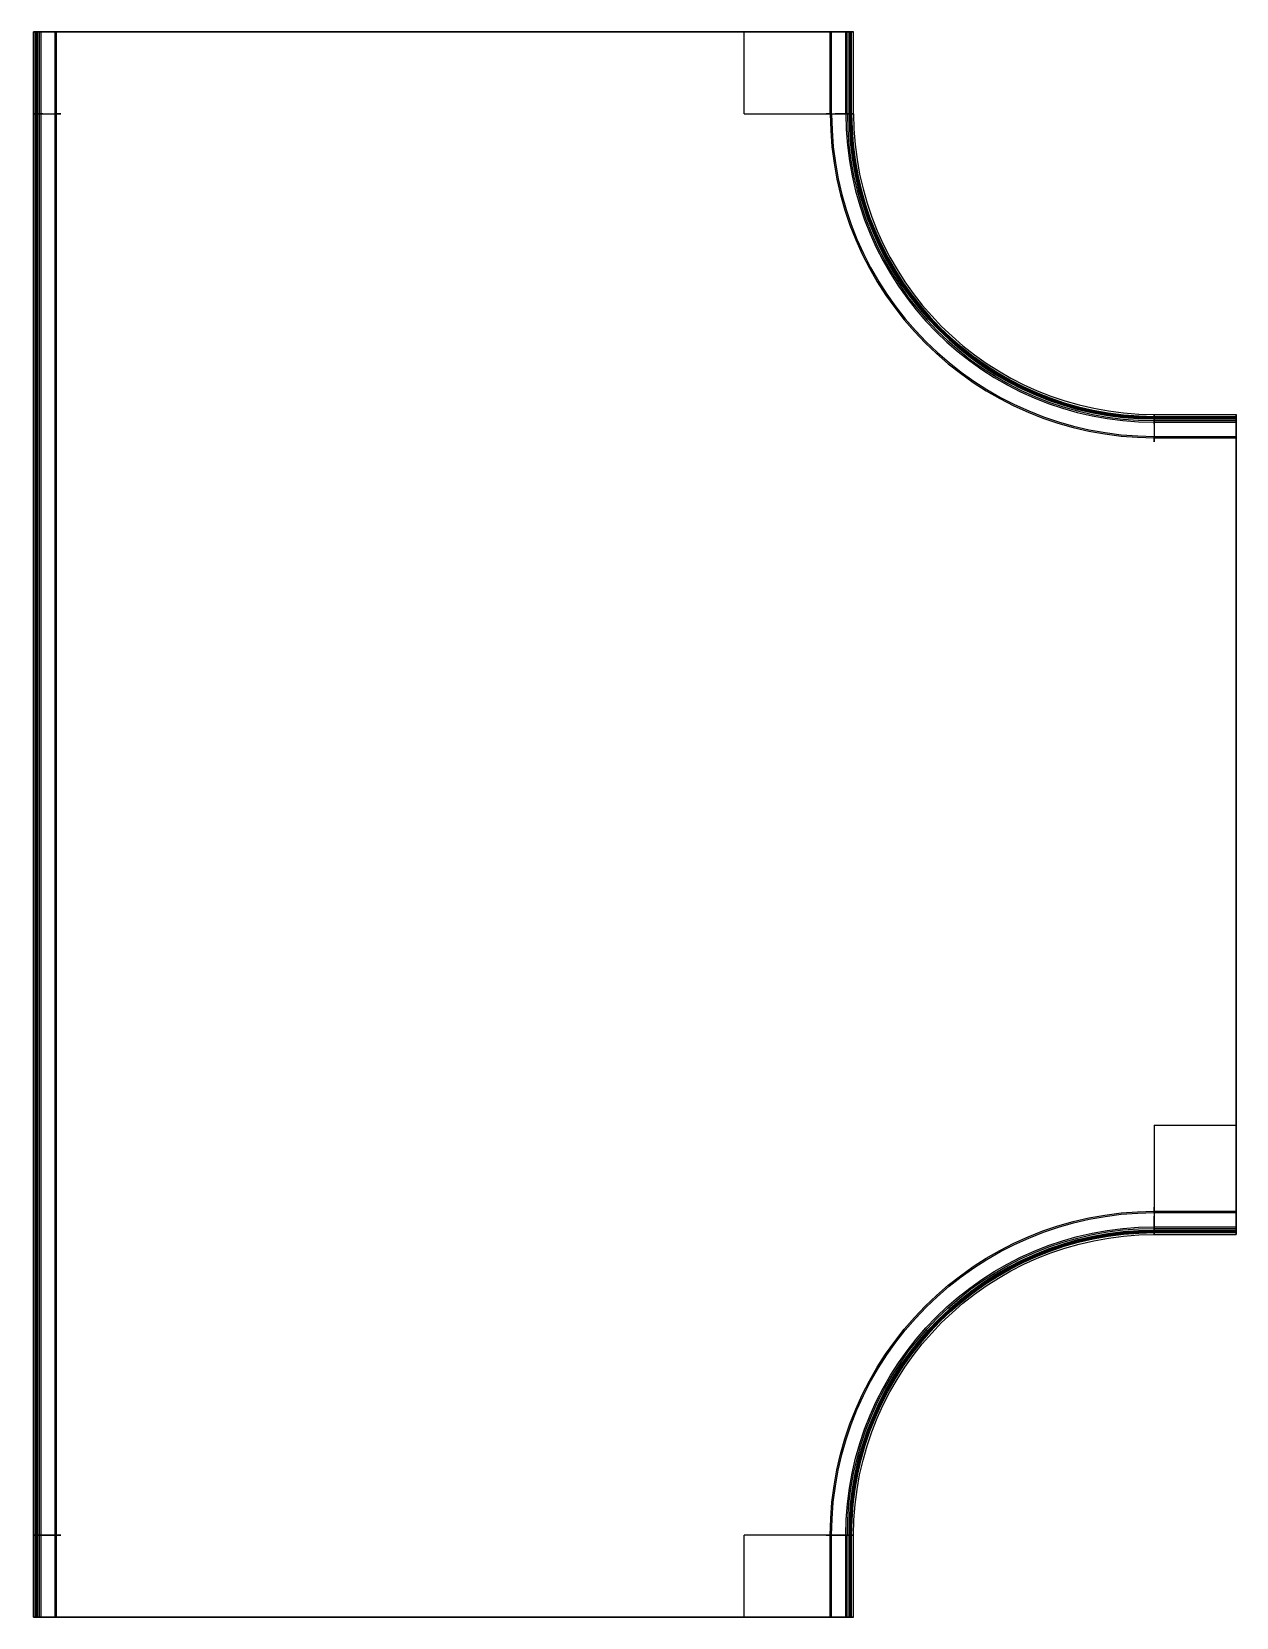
# Model space of a CAD drawing. Header units: millimetres. Extents: x 3981 to 5299, y 5321 to 7315.
# Drawn here: x 3981 to 4421, y 6735 to 7315 of the extents above.
import ezdxf

# ---------------------------------------------------------------- set-up
doc = ezdxf.new("R2010")
doc.units = ezdxf.units.MM

msp = doc.modelspace()

# ---------------------------------------------------------------- linework, layer by layer
at = {"color": 254}
for p, q in [((3981.4, 7285.18, 3910.38), (3981.4, 7315.18, 3910.38)), ((3981.4, 7285.18, 3848.21), (3981.4, 7315.18, 3848.21)), ((3982.1, 7285.18, 3910.38), (3982.1, 7315.18, 3910.38)), ((3982.1, 7285.18, 3848.21), (3982.1, 7315.18, 3848.21)), ((3982.44, 7285.18, 3918.64), (3982.44, 7315.18, 3918.64)), ((3982.71, 7285.18, 3912.58), (3982.71, 7315.18, 3912.58)), ((3982.71, 7285.18, 3912.58), (3982.71, 7315.18, 3912.58)), ((3982.9, 7285.18, 3847.41), (3982.9, 7315.18, 3847.41)), ((3982.9, 7285.18, 3847.41), (3982.9, 7315.18, 3847.41)), ((4241.4, 7315.18, 3847.41), (3982.9, 7315.18, 3847.41)), ((3982.9, 7285.18, 3846.71), (3982.9, 7315.18, 3846.71)), ((3983, 7285.18, 3919.07), (3983, 7315.18, 3919.07)), ((3983.04, 7285.18, 3911.96), (3983.04, 7315.18, 3911.96)), ((3983.04, 7285.18, 3911.96), (3983.04, 7315.18, 3911.96)), ((3983.67, 7285.18, 3917.06), (3983.67, 7315.18, 3917.06)), ((3984.22, 7285.18, 3917.49), (3984.22, 7315.18, 3917.49)), ((3989.41, 7285.18, 3918.63), (3989.41, 7315.18, 3918.63)), ((3989.9, 7285.18, 3918.13), (3989.9, 7315.18, 3918.13)), ((4241.4, 7285.18, 3847.41), (4241.4, 7315.18, 3847.41)), ((4279.9, 7315.18, 3847.41), (4241.4, 7315.18, 3847.41)), ((4241.4, 7285.18, 3847.41), (4241.4, 7315.18, 3847.41)), ((4272.9, 7285.18, 3918.13), (4272.9, 7315.18, 3918.13)), ((4273.39, 7285.18, 3918.63), (4273.39, 7315.18, 3918.63)), ((4278.57, 7285.18, 3917.49), (4278.57, 7315.18, 3917.49)), ((4279.12, 7285.18, 3917.06), (4279.12, 7315.18, 3917.06)), ((4279.75, 7285.18, 3911.96), (4279.75, 7315.18, 3911.96)), ((4279.75, 7285.18, 3911.96), (4279.75, 7315.18, 3911.96)), ((4279.8, 7285.18, 3919.07), (4279.8, 7315.18, 3919.07)), ((4279.9, 7285.18, 3846.71), (4279.9, 7315.18, 3846.71)), ((4279.9, 7285.18, 3847.41), (4279.9, 7315.18, 3847.41)), ((4279.9, 7285.18, 3847.41), (4279.9, 7315.18, 3847.41)), ((4280.08, 7285.18, 3912.58), (4280.08, 7315.18, 3912.58)), ((4280.08, 7285.18, 3912.58), (4280.08, 7315.18, 3912.58)), ((4280.35, 7285.18, 3918.64), (4280.35, 7315.18, 3918.64)), ((4280.7, 7285.18, 3910.38), (4280.7, 7315.18, 3910.38)), ((4280.7, 7285.18, 3848.21), (4280.7, 7315.18, 3848.21)), ((4281.4, 7285.18, 3848.21), (4281.4, 7315.18, 3848.21)), ((4281.4, 7285.18, 3910.38), (4281.4, 7315.18, 3910.38)), ((3981.4, 6765.18, 3910.38), (3981.4, 7285.18, 3910.38)), ((3981.4, 6765.18, 3848.21), (3981.4, 7285.18, 3848.21)), ((3982.1, 6765.18, 3848.21), (3982.1, 7285.18, 3848.21)), ((3982.1, 6765.18, 3910.38), (3982.1, 7285.18, 3910.38)), ((3982.44, 6765.18, 3918.64), (3982.44, 7285.18, 3918.64)), ((3982.71, 6765.18, 3912.58), (3982.71, 7285.18, 3912.58)), ((3982.71, 6765.18, 3912.58), (3982.71, 7285.18, 3912.58)), ((3982.9, 6765.18, 3846.71), (3982.9, 7285.18, 3846.71)), ((3982.9, 6765.18, 3847.41), (3982.9, 7285.18, 3847.41)), ((3982.9, 6765.18, 3847.41), (3982.9, 7285.18, 3847.41)), ((3983, 6765.18, 3919.07), (3983, 7285.18, 3919.07)), ((3983.04, 6765.18, 3911.96), (3983.04, 7285.18, 3911.96)), ((3983.04, 6765.18, 3911.96), (3983.04, 7285.18, 3911.96)), ((3983.67, 6765.18, 3917.06), (3983.67, 7285.18, 3917.06)), ((3984.22, 6765.18, 3917.49), (3984.22, 7285.18, 3917.49)), ((3989.41, 6765.18, 3918.63), (3989.41, 7285.18, 3918.63)), ((3989.9, 6765.18, 3918.13), (3989.9, 7285.18, 3918.13)), ((4241.4, 7285.18, 3847.41), (4274.64, 7285.18, 3847.41)), ((4241.4, 7285.18, 3847.41), (4274.64, 7285.18, 3847.41)), ((4272.9, 7285.18, 3918.13), (4273.39, 7285.18, 3918.63)), ((4279.9, 7285.18, 3847.41), (4274.64, 7285.18, 3847.41)), ((4279.9, 7285.18, 3847.41), (4274.64, 7285.18, 3847.41)), ((4279.8, 7285.18, 3919.07), (4278.57, 7285.18, 3917.49)), ((4279.12, 7285.18, 3917.06), (4280.35, 7285.18, 3918.64)), ((4280.7, 7285.18, 3910.38), (4280.7, 7285.18, 3848.21)), ((4281.4, 7285.18, 3848.21), (4281.4, 7285.18, 3910.38)), ((4391.4, 7175.18, 3910.38), (4391.4, 7175.18, 3848.21)), ((4391.4, 7175.18, 3910.38), (4421.4, 7175.18, 3910.38)), ((4391.4, 7175.18, 3848.21), (4421.4, 7175.18, 3848.21)), ((4391.4, 7174.48, 3848.21), (4391.4, 7174.48, 3910.38)), ((4391.4, 7174.48, 3910.38), (4421.4, 7174.48, 3910.38)), ((4391.4, 7174.48, 3848.21), (4421.4, 7174.48, 3848.21)), ((4391.4, 7174.13, 3918.64), (4391.4, 7172.91, 3917.06)), ((4391.4, 7174.13, 3918.64), (4421.4, 7174.13, 3918.64)), ((4391.4, 7173.86, 3912.58), (4421.4, 7173.86, 3912.58)), ((4391.4, 7173.86, 3912.58), (4421.4, 7173.86, 3912.58)), ((4391.4, 7173.68, 3847.41), (4421.4, 7173.68, 3847.41)), ((4391.4, 7173.68, 3846.71), (4421.4, 7173.68, 3846.71)), ((4391.4, 7173.68, 3847.41), (4421.4, 7173.68, 3847.41)), ((4391.4, 7172.35, 3917.49), (4391.4, 7173.58, 3919.07)), ((4391.4, 7173.58, 3919.07), (4421.4, 7173.58, 3919.07)), ((4391.4, 7173.53, 3911.96), (4421.4, 7173.53, 3911.96)), ((4391.4, 7173.53, 3911.96), (4421.4, 7173.53, 3911.96)), ((4391.4, 7172.91, 3917.06), (4421.4, 7172.91, 3917.06)), ((4391.4, 7172.35, 3917.49), (4421.4, 7172.35, 3917.49)), ((4421.4, 6915.18, 3847.41), (4421.4, 7173.68, 3847.41)), ((4391.4, 7167.17, 3918.63), (4391.4, 7166.68, 3918.13)), ((4391.4, 7167.17, 3918.63), (4421.4, 7167.17, 3918.63)), ((4391.4, 7166.68, 3918.13), (4421.4, 7166.68, 3918.13)), ((4391.4, 6915.18, 3847.41), (4391.4, 6881.93, 3847.41)), ((4391.4, 6915.18, 3847.41), (4421.4, 6915.18, 3847.41)), ((4391.4, 6915.18, 3847.41), (4421.4, 6915.18, 3847.41)), ((4391.4, 6915.18, 3847.41), (4391.4, 6881.93, 3847.41)), ((4421.4, 6876.68, 3847.41), (4421.4, 6915.18, 3847.41)), ((4391.4, 6883.68, 3918.13), (4391.4, 6883.19, 3918.63)), ((4391.4, 6883.68, 3918.13), (4421.4, 6883.68, 3918.13)), ((4391.4, 6883.19, 3918.63), (4421.4, 6883.19, 3918.63)), ((4391.4, 6876.68, 3847.41), (4391.4, 6881.93, 3847.41)), ((4391.4, 6876.68, 3847.41), (4391.4, 6881.93, 3847.41)), ((4391.4, 6876.78, 3919.07), (4391.4, 6878, 3917.49)), ((4391.4, 6878, 3917.49), (4421.4, 6878, 3917.49)), ((4391.4, 6877.45, 3917.06), (4391.4, 6876.23, 3918.64)), ((4391.4, 6877.45, 3917.06), (4421.4, 6877.45, 3917.06)), ((4391.4, 6876.83, 3911.96), (4421.4, 6876.83, 3911.96)), ((4391.4, 6876.83, 3911.96), (4421.4, 6876.83, 3911.96)), ((4391.4, 6876.78, 3919.07), (4421.4, 6876.78, 3919.07)), ((4391.4, 6876.68, 3846.71), (4421.4, 6876.68, 3846.71)), ((4391.4, 6876.68, 3847.41), (4421.4, 6876.68, 3847.41)), ((4391.4, 6876.68, 3847.41), (4421.4, 6876.68, 3847.41)), ((4391.4, 6876.5, 3912.58), (4421.4, 6876.5, 3912.58)), ((4391.4, 6876.5, 3912.58), (4421.4, 6876.5, 3912.58)), ((4391.4, 6876.23, 3918.64), (4421.4, 6876.23, 3918.64)), ((4391.4, 6875.88, 3910.38), (4391.4, 6875.88, 3848.21)), ((4391.4, 6875.88, 3910.38), (4421.4, 6875.88, 3910.38)), ((4391.4, 6875.88, 3848.21), (4421.4, 6875.88, 3848.21)), ((4391.4, 6875.18, 3848.21), (4391.4, 6875.18, 3910.38)), ((4391.4, 6875.18, 3848.21), (4421.4, 6875.18, 3848.21)), ((4391.4, 6875.18, 3910.38), (4421.4, 6875.18, 3910.38)), ((3981.4, 6735.18, 3910.38), (3981.4, 6765.18, 3910.38)), ((3981.4, 6735.18, 3848.21), (3981.4, 6765.18, 3848.21)), ((3982.1, 6735.18, 3910.38), (3982.1, 6765.18, 3910.38)), ((3982.1, 6735.18, 3848.21), (3982.1, 6765.18, 3848.21)), ((3982.44, 6735.18, 3918.64), (3982.44, 6765.18, 3918.64)), ((3982.71, 6735.18, 3912.58), (3982.71, 6765.18, 3912.58)), ((3982.71, 6735.18, 3912.58), (3982.71, 6765.18, 3912.58)), ((3982.9, 6735.18, 3847.41), (3982.9, 6765.18, 3847.41)), ((3982.9, 6735.18, 3846.71), (3982.9, 6765.18, 3846.71)), ((3982.9, 6735.18, 3847.41), (3982.9, 6765.18, 3847.41)), ((3983, 6735.18, 3919.07), (3983, 6765.18, 3919.07)), ((3983.04, 6735.18, 3911.96), (3983.04, 6765.18, 3911.96)), ((3983.04, 6735.18, 3911.96), (3983.04, 6765.18, 3911.96)), ((3983.67, 6735.18, 3917.06), (3983.67, 6765.18, 3917.06)), ((3984.22, 6735.18, 3917.49), (3984.22, 6765.18, 3917.49)), ((3989.41, 6735.18, 3918.63), (3989.41, 6765.18, 3918.63)), ((3989.9, 6735.18, 3918.13), (3989.9, 6765.18, 3918.13)), ((4241.4, 6735.18, 3847.41), (4241.4, 6765.18, 3847.41)), ((4274.64, 6765.18, 3847.41), (4241.4, 6765.18, 3847.41)), ((4274.64, 6765.18, 3847.41), (4241.4, 6765.18, 3847.41)), ((4241.4, 6735.18, 3847.41), (4241.4, 6765.18, 3847.41)), ((4272.9, 6765.18, 3918.13), (4273.39, 6765.18, 3918.63)), ((4272.9, 6735.18, 3918.13), (4272.9, 6765.18, 3918.13)), ((4273.39, 6735.18, 3918.63), (4273.39, 6765.18, 3918.63)), ((4279.9, 6765.18, 3847.41), (4274.64, 6765.18, 3847.41)), ((4279.9, 6765.18, 3847.41), (4274.64, 6765.18, 3847.41)), ((4279.8, 6765.18, 3919.07), (4278.57, 6765.18, 3917.49)), ((4278.57, 6735.18, 3917.49), (4278.57, 6765.18, 3917.49)), ((4279.12, 6765.18, 3917.06), (4280.35, 6765.18, 3918.64)), ((4279.12, 6735.18, 3917.06), (4279.12, 6765.18, 3917.06)), ((4279.75, 6735.18, 3911.96), (4279.75, 6765.18, 3911.96)), ((4279.75, 6735.18, 3911.96), (4279.75, 6765.18, 3911.96)), ((4279.8, 6735.18, 3919.07), (4279.8, 6765.18, 3919.07)), ((4279.9, 6735.18, 3846.71), (4279.9, 6765.18, 3846.71)), ((4279.9, 6735.18, 3847.41), (4279.9, 6765.18, 3847.41)), ((4279.9, 6735.18, 3847.41), (4279.9, 6765.18, 3847.41)), ((4280.08, 6735.18, 3912.58), (4280.08, 6765.18, 3912.58)), ((4280.08, 6735.18, 3912.58), (4280.08, 6765.18, 3912.58)), ((4280.35, 6735.18, 3918.64), (4280.35, 6765.18, 3918.64)), ((4280.7, 6765.18, 3910.38), (4280.7, 6765.18, 3848.21)), ((4280.7, 6735.18, 3910.38), (4280.7, 6765.18, 3910.38)), ((4280.7, 6735.18, 3848.21), (4280.7, 6765.18, 3848.21)), ((4281.4, 6765.18, 3848.21), (4281.4, 6765.18, 3910.38)), ((4281.4, 6735.18, 3848.21), (4281.4, 6765.18, 3848.21)), ((4281.4, 6735.18, 3910.38), (4281.4, 6765.18, 3910.38)), ((4241.4, 6735.18, 3847.41), (3982.9, 6735.18, 3847.41)), ((4279.9, 6735.18, 3847.41), (4241.4, 6735.18, 3847.41))]:
    msp.add_line(p, q, dxfattribs=at)
at = {"color": 254, "extrusion": (-1, 0, -2.02691e-10)}
for p, q in [((3981.4, 7285.18, 3910.38), (3981.4, 7315.18, 3910.38)), ((3981.4, 7315.18, 3910.38), (3981.4, 7315.18, 3848.21)), ((3981.4, 7285.18, 3848.21), (3981.4, 7315.18, 3848.21)), ((3981.4, 6765.18, 3848.21), (3981.4, 7285.18, 3848.21)), ((3981.4, 6765.18, 3910.38), (3981.4, 7285.18, 3910.38)), ((3981.4, 6735.18, 3848.21), (3981.4, 6765.18, 3848.21)), ((3981.4, 6735.18, 3910.38), (3981.4, 6765.18, 3910.38)), ((3981.4, 6735.18, 3910.38), (3981.4, 6735.18, 3848.21))]:
    msp.add_line(p, q, dxfattribs=at)
at = {"color": 254, "extrusion": (-1e-16, 1, 0)}
for p, q in [((3981.4, 7315.18, 3910.38), (3981.4, 7315.18, 3848.21)), ((3982.1, 7315.18, 3848.21), (3982.1, 7315.18, 3910.38)), ((3982.44, 7315.18, 3918.64), (3983.67, 7315.18, 3917.06)), ((4241.4, 7315.18, 3847.41), (3982.9, 7315.18, 3847.41)), ((3982.9, 7315.18, 3846.71), (4279.9, 7315.18, 3846.71)), ((3984.22, 7315.18, 3917.49), (3983, 7315.18, 3919.07)), ((3989.41, 7315.18, 3918.63), (3989.9, 7315.18, 3918.13)), ((4279.9, 7315.18, 3847.41), (4241.4, 7315.18, 3847.41)), ((4272.9, 7315.18, 3918.13), (4273.39, 7315.18, 3918.63)), ((4279.8, 7315.18, 3919.07), (4278.57, 7315.18, 3917.49)), ((4279.12, 7315.18, 3917.06), (4280.35, 7315.18, 3918.64)), ((4280.7, 7315.18, 3910.38), (4280.7, 7315.18, 3848.21)), ((4281.4, 7315.18, 3848.21), (4281.4, 7315.18, 3910.38))]:
    msp.add_line(p, q, dxfattribs=at)
at = {"color": 254, "extrusion": (1, 0, 2.02691e-10)}
for p, q in [((3982.1, 7285.18, 3848.21), (3982.1, 7315.18, 3848.21)), ((3982.1, 7315.18, 3848.21), (3982.1, 7315.18, 3910.38)), ((3982.1, 7285.18, 3910.38), (3982.1, 7315.18, 3910.38)), ((3982.1, 6765.18, 3910.38), (3982.1, 7285.18, 3910.38)), ((3982.1, 6765.18, 3848.21), (3982.1, 7285.18, 3848.21)), ((3982.1, 6735.18, 3910.38), (3982.1, 6765.18, 3910.38)), ((3982.1, 6735.18, 3848.21), (3982.1, 6765.18, 3848.21)), ((3982.1, 6735.18, 3848.21), (3982.1, 6735.18, 3910.38))]:
    msp.add_line(p, q, dxfattribs=at)
at = {"color": 254, "extrusion": (-0.790587, 0, -0.612349)}
for p, q in [((3982.44, 7285.18, 3918.64), (3982.44, 7315.18, 3918.64)), ((3982.44, 7315.18, 3918.64), (3983.67, 7315.18, 3917.06)), ((3983.67, 7285.18, 3917.06), (3983.67, 7315.18, 3917.06)), ((3982.44, 6765.18, 3918.64), (3982.44, 7285.18, 3918.64)), ((3983.67, 6765.18, 3917.06), (3983.67, 7285.18, 3917.06)), ((3982.44, 6735.18, 3918.64), (3982.44, 6765.18, 3918.64)), ((3983.67, 6735.18, 3917.06), (3983.67, 6765.18, 3917.06)), ((3982.44, 6735.18, 3918.64), (3983.67, 6735.18, 3917.06))]:
    msp.add_line(p, q, dxfattribs=at)
at = {"color": 254, "extrusion": (0, 0, -1)}
for p, q in [((3982.9, 7285.18, 3846.71), (3982.9, 7315.18, 3846.71)), ((3982.9, 7315.18, 3846.71), (4279.9, 7315.18, 3846.71)), ((4279.9, 7285.18, 3846.71), (4279.9, 7315.18, 3846.71)), ((3982.9, 6765.18, 3846.71), (3982.9, 7285.18, 3846.71)), ((4391.4, 7173.68, 3846.71), (4421.4, 7173.68, 3846.71)), ((4421.4, 7173.68, 3846.71), (4421.4, 6876.68, 3846.71)), ((4391.4, 6876.68, 3846.71), (4421.4, 6876.68, 3846.71)), ((3982.9, 6735.18, 3846.71), (3982.9, 6765.18, 3846.71)), ((4279.9, 6735.18, 3846.71), (4279.9, 6765.18, 3846.71)), ((3982.9, 6735.18, 3846.71), (4279.9, 6735.18, 3846.71))]:
    msp.add_line(p, q, dxfattribs=at)
at = {"color": 254, "extrusion": (0.790587, 0, 0.612349)}
for p, q in [((3984.22, 7315.18, 3917.49), (3983, 7315.18, 3919.07)), ((3983, 7285.18, 3919.07), (3983, 7315.18, 3919.07)), ((3984.22, 7285.18, 3917.49), (3984.22, 7315.18, 3917.49)), ((3983, 6765.18, 3919.07), (3983, 7285.18, 3919.07)), ((3984.22, 6765.18, 3917.49), (3984.22, 7285.18, 3917.49)), ((3983, 6735.18, 3919.07), (3983, 6765.18, 3919.07)), ((3984.22, 6735.18, 3917.49), (3984.22, 6765.18, 3917.49)), ((3984.22, 6735.18, 3917.49), (3983, 6735.18, 3919.07))]:
    msp.add_line(p, q, dxfattribs=at)
at = {"color": 254, "extrusion": (-0.714143, 0, -0.7)}
for p, q in [((3989.41, 7285.18, 3918.63), (3989.41, 7315.18, 3918.63)), ((3989.41, 7315.18, 3918.63), (3989.9, 7315.18, 3918.13)), ((3989.9, 7285.18, 3918.13), (3989.9, 7315.18, 3918.13)), ((3989.41, 6765.18, 3918.63), (3989.41, 7285.18, 3918.63)), ((3989.9, 6765.18, 3918.13), (3989.9, 7285.18, 3918.13)), ((3989.41, 6735.18, 3918.63), (3989.41, 6765.18, 3918.63)), ((3989.9, 6735.18, 3918.13), (3989.9, 6765.18, 3918.13)), ((3989.41, 6735.18, 3918.63), (3989.9, 6735.18, 3918.13))]:
    msp.add_line(p, q, dxfattribs=at)
at = {"color": 254, "extrusion": (0.714143, 0, -0.7)}
for p, q in [((4272.9, 7315.18, 3918.13), (4273.39, 7315.18, 3918.63)), ((4272.9, 7285.18, 3918.13), (4272.9, 7315.18, 3918.13)), ((4273.39, 7285.18, 3918.63), (4273.39, 7315.18, 3918.63)), ((4272.9, 7285.18, 3918.13), (4273.39, 7285.18, 3918.63)), ((4272.9, 6765.18, 3918.13), (4273.39, 6765.18, 3918.63)), ((4272.9, 6735.18, 3918.13), (4272.9, 6765.18, 3918.13)), ((4273.39, 6735.18, 3918.63), (4273.39, 6765.18, 3918.63)), ((4272.9, 6735.18, 3918.13), (4273.39, 6735.18, 3918.63))]:
    msp.add_line(p, q, dxfattribs=at)
at = {"color": 254, "extrusion": (-0.790587, 0, 0.612349)}
for p, q in [((4279.8, 7315.18, 3919.07), (4278.57, 7315.18, 3917.49)), ((4278.57, 7285.18, 3917.49), (4278.57, 7315.18, 3917.49)), ((4279.8, 7285.18, 3919.07), (4279.8, 7315.18, 3919.07)), ((4279.8, 7285.18, 3919.07), (4278.57, 7285.18, 3917.49)), ((4279.8, 6765.18, 3919.07), (4278.57, 6765.18, 3917.49)), ((4278.57, 6735.18, 3917.49), (4278.57, 6765.18, 3917.49)), ((4279.8, 6735.18, 3919.07), (4279.8, 6765.18, 3919.07)), ((4279.8, 6735.18, 3919.07), (4278.57, 6735.18, 3917.49))]:
    msp.add_line(p, q, dxfattribs=at)
at = {"color": 254, "extrusion": (0.790587, 0, -0.612349)}
for p, q in [((4279.12, 7315.18, 3917.06), (4280.35, 7315.18, 3918.64)), ((4279.12, 7285.18, 3917.06), (4279.12, 7315.18, 3917.06)), ((4280.35, 7285.18, 3918.64), (4280.35, 7315.18, 3918.64)), ((4279.12, 7285.18, 3917.06), (4280.35, 7285.18, 3918.64)), ((4279.12, 6765.18, 3917.06), (4280.35, 6765.18, 3918.64)), ((4279.12, 6735.18, 3917.06), (4279.12, 6765.18, 3917.06)), ((4280.35, 6735.18, 3918.64), (4280.35, 6765.18, 3918.64)), ((4279.12, 6735.18, 3917.06), (4280.35, 6735.18, 3918.64))]:
    msp.add_line(p, q, dxfattribs=at)
at = {"color": 254, "extrusion": (-1, 0, -1e-16)}
for p, q in [((4280.7, 7315.18, 3910.38), (4280.7, 7315.18, 3848.21)), ((4280.7, 7285.18, 3848.21), (4280.7, 7315.18, 3848.21)), ((4280.7, 7285.18, 3910.38), (4280.7, 7315.18, 3910.38)), ((4280.7, 7285.18, 3910.38), (4280.7, 7285.18, 3848.21)), ((4280.7, 6765.18, 3910.38), (4280.7, 6765.18, 3848.21)), ((4280.7, 6735.18, 3848.21), (4280.7, 6765.18, 3848.21)), ((4280.7, 6735.18, 3910.38), (4280.7, 6765.18, 3910.38)), ((4280.7, 6735.18, 3910.38), (4280.7, 6735.18, 3848.21))]:
    msp.add_line(p, q, dxfattribs=at)
at = {"color": 254, "extrusion": (1, 0, -1.46e-14)}
for p, q in [((4281.4, 7315.18, 3848.21), (4281.4, 7315.18, 3910.38)), ((4281.4, 7285.18, 3910.38), (4281.4, 7315.18, 3910.38)), ((4281.4, 7285.18, 3848.21), (4281.4, 7315.18, 3848.21)), ((4281.4, 7285.18, 3848.21), (4281.4, 7285.18, 3910.38)), ((4281.4, 6765.18, 3848.21), (4281.4, 6765.18, 3910.38)), ((4281.4, 6735.18, 3910.38), (4281.4, 6765.18, 3910.38)), ((4281.4, 6735.18, 3848.21), (4281.4, 6765.18, 3848.21)), ((4281.4, 6735.18, 3848.21), (4281.4, 6735.18, 3910.38))]:
    msp.add_line(p, q, dxfattribs=at)
at = {"color": 254, "extrusion": (2e-16, 1, -2.02691e-10)}
for p, q in [((4391.4, 7175.18, 3848.21), (4421.4, 7175.18, 3848.21)), ((4391.4, 7175.18, 3910.38), (4391.4, 7175.18, 3848.21)), ((4391.4, 7175.18, 3910.38), (4421.4, 7175.18, 3910.38)), ((4421.4, 7175.18, 3910.38), (4421.4, 7175.18, 3848.21))]:
    msp.add_line(p, q, dxfattribs=at)
at = {"color": 254, "extrusion": (1, -1e-16, 0)}
for p, q in [((4421.4, 7175.18, 3910.38), (4421.4, 7175.18, 3848.21)), ((4421.4, 7174.48, 3848.21), (4421.4, 7174.48, 3910.38)), ((4421.4, 7174.13, 3918.64), (4421.4, 7172.91, 3917.06)), ((4421.4, 6915.18, 3847.41), (4421.4, 7173.68, 3847.41)), ((4421.4, 7173.68, 3846.71), (4421.4, 6876.68, 3846.71)), ((4421.4, 7172.35, 3917.49), (4421.4, 7173.58, 3919.07)), ((4421.4, 7167.17, 3918.63), (4421.4, 7166.68, 3918.13)), ((4421.4, 6876.68, 3847.41), (4421.4, 6915.18, 3847.41)), ((4421.4, 6883.68, 3918.13), (4421.4, 6883.19, 3918.63)), ((4421.4, 6876.78, 3919.07), (4421.4, 6878, 3917.49)), ((4421.4, 6877.45, 3917.06), (4421.4, 6876.23, 3918.64)), ((4421.4, 6875.88, 3910.38), (4421.4, 6875.88, 3848.21)), ((4421.4, 6875.18, 3848.21), (4421.4, 6875.18, 3910.38))]:
    msp.add_line(p, q, dxfattribs=at)
at = {"color": 254, "extrusion": (-2e-16, -1, 2.02691e-10)}
for p, q in [((4391.4, 7174.48, 3910.38), (4421.4, 7174.48, 3910.38)), ((4391.4, 7174.48, 3848.21), (4391.4, 7174.48, 3910.38)), ((4391.4, 7174.48, 3848.21), (4421.4, 7174.48, 3848.21)), ((4421.4, 7174.48, 3848.21), (4421.4, 7174.48, 3910.38))]:
    msp.add_line(p, q, dxfattribs=at)
at = {"color": 254, "extrusion": (1e-16, 0.790587, -0.612349)}
for p, q in [((4391.4, 7174.13, 3918.64), (4391.4, 7172.91, 3917.06)), ((4391.4, 7174.13, 3918.64), (4421.4, 7174.13, 3918.64)), ((4391.4, 7172.91, 3917.06), (4421.4, 7172.91, 3917.06)), ((4421.4, 7174.13, 3918.64), (4421.4, 7172.91, 3917.06))]:
    msp.add_line(p, q, dxfattribs=at)
at = {"color": 254, "extrusion": (-1e-16, -0.790587, 0.612349)}
for p, q in [((4391.4, 7173.58, 3919.07), (4421.4, 7173.58, 3919.07)), ((4391.4, 7172.35, 3917.49), (4391.4, 7173.58, 3919.07)), ((4391.4, 7172.35, 3917.49), (4421.4, 7172.35, 3917.49)), ((4421.4, 7172.35, 3917.49), (4421.4, 7173.58, 3919.07))]:
    msp.add_line(p, q, dxfattribs=at)
at = {"color": 254, "extrusion": (1e-16, 0.714143, -0.7)}
for p, q in [((4391.4, 7167.17, 3918.63), (4391.4, 7166.68, 3918.13)), ((4391.4, 7167.17, 3918.63), (4421.4, 7167.17, 3918.63)), ((4391.4, 7166.68, 3918.13), (4421.4, 7166.68, 3918.13)), ((4421.4, 7167.17, 3918.63), (4421.4, 7166.68, 3918.13))]:
    msp.add_line(p, q, dxfattribs=at)
at = {"color": 254, "extrusion": (-1e-16, -0.714143, -0.7)}
for p, q in [((4391.4, 6883.68, 3918.13), (4391.4, 6883.19, 3918.63)), ((4391.4, 6883.68, 3918.13), (4421.4, 6883.68, 3918.13)), ((4391.4, 6883.19, 3918.63), (4421.4, 6883.19, 3918.63)), ((4421.4, 6883.68, 3918.13), (4421.4, 6883.19, 3918.63))]:
    msp.add_line(p, q, dxfattribs=at)
at = {"color": 254, "extrusion": (1e-16, 0.790587, 0.612349)}
for p, q in [((4391.4, 6878, 3917.49), (4421.4, 6878, 3917.49)), ((4391.4, 6876.78, 3919.07), (4391.4, 6878, 3917.49)), ((4391.4, 6876.78, 3919.07), (4421.4, 6876.78, 3919.07)), ((4421.4, 6876.78, 3919.07), (4421.4, 6878, 3917.49))]:
    msp.add_line(p, q, dxfattribs=at)
at = {"color": 254, "extrusion": (-1e-16, -0.790587, -0.612349)}
for p, q in [((4391.4, 6877.45, 3917.06), (4391.4, 6876.23, 3918.64)), ((4391.4, 6877.45, 3917.06), (4421.4, 6877.45, 3917.06)), ((4391.4, 6876.23, 3918.64), (4421.4, 6876.23, 3918.64)), ((4421.4, 6877.45, 3917.06), (4421.4, 6876.23, 3918.64))]:
    msp.add_line(p, q, dxfattribs=at)
at = {"color": 254, "extrusion": (2e-16, 1, -1e-16)}
for p, q in [((4391.4, 6875.88, 3848.21), (4421.4, 6875.88, 3848.21)), ((4391.4, 6875.88, 3910.38), (4391.4, 6875.88, 3848.21)), ((4391.4, 6875.88, 3910.38), (4421.4, 6875.88, 3910.38)), ((4421.4, 6875.88, 3910.38), (4421.4, 6875.88, 3848.21))]:
    msp.add_line(p, q, dxfattribs=at)
at = {"color": 254, "extrusion": (-2e-16, -1, -1.46e-14)}
for p, q in [((4391.4, 6875.18, 3910.38), (4421.4, 6875.18, 3910.38)), ((4391.4, 6875.18, 3848.21), (4391.4, 6875.18, 3910.38)), ((4391.4, 6875.18, 3848.21), (4421.4, 6875.18, 3848.21)), ((4421.4, 6875.18, 3848.21), (4421.4, 6875.18, 3910.38))]:
    msp.add_line(p, q, dxfattribs=at)
at = {"color": 254, "extrusion": (1e-16, -1, 0)}
for p, q in [((3981.4, 6735.18, 3910.38), (3981.4, 6735.18, 3848.21)), ((3982.1, 6735.18, 3848.21), (3982.1, 6735.18, 3910.38)), ((3982.44, 6735.18, 3918.64), (3983.67, 6735.18, 3917.06)), ((3982.9, 6735.18, 3846.71), (4279.9, 6735.18, 3846.71)), ((4241.4, 6735.18, 3847.41), (3982.9, 6735.18, 3847.41)), ((3984.22, 6735.18, 3917.49), (3983, 6735.18, 3919.07)), ((3989.41, 6735.18, 3918.63), (3989.9, 6735.18, 3918.13)), ((4279.9, 6735.18, 3847.41), (4241.4, 6735.18, 3847.41)), ((4272.9, 6735.18, 3918.13), (4273.39, 6735.18, 3918.63)), ((4279.8, 6735.18, 3919.07), (4278.57, 6735.18, 3917.49)), ((4279.12, 6735.18, 3917.06), (4280.35, 6735.18, 3918.64)), ((4280.7, 6735.18, 3910.38), (4280.7, 6735.18, 3848.21)), ((4281.4, 6735.18, 3848.21), (4281.4, 6735.18, 3910.38))]:
    msp.add_line(p, q, dxfattribs=at)
for centre, radius, start, end in [((3986.4, 3921.71, -7315.18), 5, 314.427, 217.75957), ((3983.92, 3910.37, -7315.18), 2.52, 118.48835, 179.72312), ((3982.9, 3848.21, -7315.18), 1.5, 180, 270), ((3981.3, 3915.23, -7315.18), 3.7, 298.21148, 37.75957), ((4276.4, 3921.71, -7315.18), 5, 322.24043, 225.573), ((4281.5, 3915.23, -7315.18), 3.7, 142.24043, 241.78852), ((4279.9, 3848.21, -7315.18), 1.5, 270, 0), ((4278.88, 3910.37, -7315.18), 2.52, 0.27688, 61.51165), ((3986.4, 3921.71, -6765.18), 5, 314.427, 217.75957), ((3986.4, 3921.71, -6765.18), 5, 314.427, 217.75957), ((3983.92, 3910.37, -6765.18), 2.52, 118.48835, 179.72312), ((3982.9, 3848.21, -6765.18), 1.5, 180, 270), ((3983.92, 3910.37, -6765.18), 2.52, 118.48835, 179.72312), ((3982.9, 3848.21, -6765.18), 1.5, 180, 270), ((3981.3, 3915.23, -6765.18), 3.7, 298.21148, 37.75957), ((3981.3, 3915.23, -6765.18), 3.7, 298.21148, 37.75957), ((4276.4, 3921.71, -6765.18), 5, 322.24043, 225.573), ((4276.4, 3921.71, -6765.18), 5, 322.24043, 225.573), ((4281.5, 3915.23, -6765.18), 3.7, 142.24043, 241.78852), ((4281.5, 3915.23, -6765.18), 3.7, 142.24043, 241.78852), ((4279.9, 3848.21, -6765.18), 1.5, 270, 0), ((4279.9, 3848.21, -6765.18), 1.5, 270, 0), ((4278.88, 3910.37, -6765.18), 2.52, 0.27688, 61.51165), ((4278.88, 3910.37, -6765.18), 2.52, 0.27688, 61.51165), ((3986.4, 3921.71, -6735.18), 5, 314.427, 217.75957), ((3983.92, 3910.37, -6735.18), 2.52, 118.48835, 179.72312), ((3982.9, 3848.21, -6735.18), 1.5, 180, 270), ((3986.4, 3921.71, -6735.18), 4.3, 314.427, 217.75957), ((3982.9, 3848.21, -6735.18), 0.8, 180, 270), ((3983.9, 3910.38, -6735.18), 1.8, 118.21148, 180), ((3981.3, 3915.23, -6735.18), 3, 298.21148, 37.75957), ((3981.3, 3915.23, -6735.18), 3.7, 298.21148, 37.75957), ((4276.4, 3921.71, -6735.18), 5, 322.24043, 225.573), ((4276.4, 3921.71, -6735.18), 4.3, 322.24043, 225.573), ((4281.5, 3915.23, -6735.18), 3.7, 142.24043, 241.78852), ((4281.5, 3915.23, -6735.18), 3, 142.24043, 241.78852), ((4278.9, 3910.38, -6735.18), 1.8, 0, 61.78852), ((4279.9, 3848.21, -6735.18), 1.5, 270, 0), ((4279.9, 3848.21, -6735.18), 0.8, 270, 0), ((4278.88, 3910.37, -6735.18), 2.52, 0.27688, 61.51165)]:
    msp.add_arc(centre, radius, start, end, dxfattribs=at)
at = {"color": 254, "extrusion": (-1e-16, 1, 0)}
for centre, radius, start, end in [((-3986.4, 3921.71, 7315.18), 5, 322.24043, 225.573), ((-3982.9, 3848.21, 7315.18), 1.5, 270, 360), ((-3983.92, 3910.37, 7315.18), 2.52, 0.27688, 61.51165), ((-3986.4, 3921.71, 7315.18), 4.3, 322.24043, 225.573), ((-3986.4, 3921.71, 7315.18), 4.3, 322.24043, 225.573), ((-3983.9, 3910.38, 7315.18), 1.8, 360, 61.78852), ((-3982.9, 3848.21, 7315.18), 0.8, 270, 360), ((-3982.9, 3848.21, 7315.18), 0.8, 270, 360), ((-3983.9, 3910.38, 7315.18), 1.8, 360, 61.78852), ((-3981.3, 3915.23, 7315.18), 3, 142.24043, 241.78852), ((-3981.3, 3915.23, 7315.18), 3, 142.24043, 241.78852), ((-3981.3, 3915.23, 7315.18), 3.7, 142.24043, 241.78852), ((-4276.4, 3921.71, 7315.18), 5, 314.427, 217.75957), ((-4276.4, 3921.71, 7315.18), 4.3, 314.427, 217.75957), ((-4276.4, 3921.71, 7315.18), 4.3, 314.427, 217.75957), ((-4281.5, 3915.23, 7315.18), 3.7, 298.21148, 37.75957), ((-4281.5, 3915.23, 7315.18), 3, 298.21148, 37.75957), ((-4281.5, 3915.23, 7315.18), 3, 298.21148, 37.75957), ((-4278.9, 3910.38, 7315.18), 1.8, 118.21148, 180), ((-4278.9, 3910.38, 7315.18), 1.8, 118.21148, 180), ((-4279.9, 3848.21, 7315.18), 0.8, 180, 270), ((-4279.9, 3848.21, 7315.18), 0.8, 180, 270), ((-4279.9, 3848.21, 7315.18), 1.5, 180, 270), ((-4278.88, 3910.37, 7315.18), 2.52, 118.48835, 179.72312), ((-3986.4, 3921.71, 7285.18), 5, 322.24043, 225.573), ((-3986.4, 3921.71, 7285.18), 5, 322.24043, 225.573), ((-3983.92, 3910.37, 7285.18), 2.52, 0.27688, 61.51165), ((-3982.9, 3848.21, 7285.18), 1.5, 270, 360), ((-3983.92, 3910.37, 7285.18), 2.52, 0.27688, 61.51165), ((-3982.9, 3848.21, 7285.18), 1.5, 270, 360), ((-3986.4, 3921.71, 7285.18), 4.3, 322.24043, 225.573), ((-3986.4, 3921.71, 7285.18), 4.3, 322.24043, 225.573), ((-3982.9, 3848.21, 7285.18), 0.8, 270, 360), ((-3983.9, 3910.38, 7285.18), 1.8, 360, 61.78852), ((-3983.9, 3910.38, 7285.18), 1.8, 360, 61.78852), ((-3982.9, 3848.21, 7285.18), 0.8, 270, 360), ((-3981.3, 3915.23, 7285.18), 3, 142.24043, 241.78852), ((-3981.3, 3915.23, 7285.18), 3, 142.24043, 241.78852), ((-3981.3, 3915.23, 7285.18), 3.7, 142.24043, 241.78852), ((-3981.3, 3915.23, 7285.18), 3.7, 142.24043, 241.78852), ((-4276.4, 3921.71, 7285.18), 5, 314.427, 217.75957), ((-4276.4, 3921.71, 7285.18), 5, 314.427, 217.75957), ((-4276.4, 3921.71, 7285.18), 4.3, 314.427, 217.75957), ((-4276.4, 3921.71, 7285.18), 4.3, 314.427, 217.75957), ((-4281.5, 3915.23, 7285.18), 3.7, 298.21148, 37.75957), ((-4281.5, 3915.23, 7285.18), 3.7, 298.21148, 37.75957), ((-4281.5, 3915.23, 7285.18), 3, 298.21148, 37.75957), ((-4281.5, 3915.23, 7285.18), 3, 298.21148, 37.75957), ((-4278.9, 3910.38, 7285.18), 1.8, 118.21148, 180), ((-4278.9, 3910.38, 7285.18), 1.8, 118.21148, 180), ((-4279.9, 3848.21, 7285.18), 1.5, 180, 270), ((-4279.9, 3848.21, 7285.18), 0.8, 180, 270), ((-4279.9, 3848.21, 7285.18), 1.5, 180, 270), ((-4279.9, 3848.21, 7285.18), 0.8, 180, 270), ((-4278.88, 3910.37, 7285.18), 2.52, 118.48835, 179.72312), ((-4278.88, 3910.37, 7285.18), 2.52, 118.48835, 179.72312), ((-3986.4, 3921.71, 6765.18), 4.3, 322.24043, 225.573), ((-3986.4, 3921.71, 6765.18), 4.3, 322.24043, 225.573), ((-3982.9, 3848.21, 6765.18), 0.8, 270, 360), ((-3983.9, 3910.38, 6765.18), 1.8, 360, 61.78852), ((-3983.9, 3910.38, 6765.18), 1.8, 360, 61.78852), ((-3982.9, 3848.21, 6765.18), 0.8, 270, 360), ((-3981.3, 3915.23, 6765.18), 3, 142.24043, 241.78852), ((-3981.3, 3915.23, 6765.18), 3, 142.24043, 241.78852), ((-4276.4, 3921.71, 6765.18), 4.3, 314.427, 217.75957), ((-4276.4, 3921.71, 6765.18), 4.3, 314.427, 217.75957), ((-4281.5, 3915.23, 6765.18), 3, 298.21148, 37.75957), ((-4281.5, 3915.23, 6765.18), 3, 298.21148, 37.75957), ((-4278.9, 3910.38, 6765.18), 1.8, 118.21148, 180), ((-4278.9, 3910.38, 6765.18), 1.8, 118.21148, 180), ((-4279.9, 3848.21, 6765.18), 0.8, 180, 270), ((-4279.9, 3848.21, 6765.18), 0.8, 180, 270), ((-3986.4, 3921.71, 6735.18), 5, 322.24043, 225.573), ((-3983.92, 3910.37, 6735.18), 2.52, 0.27688, 61.51165), ((-3982.9, 3848.21, 6735.18), 1.5, 270, 360), ((-3986.4, 3921.71, 6735.18), 4.3, 322.24043, 225.573), ((-3983.9, 3910.38, 6735.18), 1.8, 360, 61.78852), ((-3982.9, 3848.21, 6735.18), 0.8, 270, 360), ((-3981.3, 3915.23, 6735.18), 3, 142.24043, 241.78852), ((-3981.3, 3915.23, 6735.18), 3.7, 142.24043, 241.78852), ((-4276.4, 3921.71, 6735.18), 5, 314.427, 217.75957), ((-4276.4, 3921.71, 6735.18), 4.3, 314.427, 217.75957), ((-4281.5, 3915.23, 6735.18), 3.7, 298.21148, 37.75957), ((-4281.5, 3915.23, 6735.18), 3, 298.21148, 37.75957), ((-4278.9, 3910.38, 6735.18), 1.8, 118.21148, 180), ((-4279.9, 3848.21, 6735.18), 1.5, 180, 270), ((-4279.9, 3848.21, 6735.18), 0.8, 180, 270), ((-4278.88, 3910.37, 6735.18), 2.52, 118.48835, 179.72312)]:
    msp.add_arc(centre, radius, start, end, dxfattribs=at)
at = {"color": 254}
for centre, radius, start, end in [((4391.4, 7285.18, 3918.13), 118.5, 180, 270), ((4391.4, 7285.18, 3918.13), 118.5, 180, 270), ((4391.4, 7285.18, 3918.63), 118.01, 180, 270), ((4391.4, 7285.18, 3918.63), 118.01, 180, 270), ((4391.4, 7285.18, 3917.49), 112.83, 180, 270), ((4391.4, 7285.18, 3917.49), 112.83, 180, 270), ((4391.4, 7285.18, 3917.06), 112.27, 180, 270), ((4391.4, 7285.18, 3917.06), 112.27, 180, 270), ((4391.4, 7285.18, 3911.96), 111.65, 180, 270), ((4391.4, 7285.18, 3911.96), 111.65, 180, 270), ((4391.4, 7285.18, 3919.07), 111.6, 180, 270), ((4391.4, 7285.18, 3919.07), 111.6, 180, 270), ((4391.4, 7285.18, 3847.41), 111.5, 180, 270), ((4391.4, 7285.18, 3846.71), 111.5, 180, 270), ((4391.4, 7285.18, 3847.41), 111.5, 180, 270), ((4391.4, 7285.18, 3912.58), 111.32, 180, 270), ((4391.4, 7285.18, 3912.58), 111.32, 180, 270), ((4391.4, 7285.18, 3918.64), 111.05, 180, 270), ((4391.4, 7285.18, 3918.64), 111.05, 180, 270), ((4391.4, 7285.18, 3910.38), 110.7, 180, 270), ((4391.4, 7285.18, 3910.38), 110.7, 180, 270), ((4391.4, 7285.18, 3848.21), 110.7, 180, 270), ((4391.4, 7285.18, 3848.21), 110.7, 180, 270), ((4391.4, 7285.18, 3848.21), 110, 180, 270), ((4391.4, 7285.18, 3848.21), 110, 180, 270), ((4391.4, 7285.18, 3910.38), 110, 180, 270), ((4391.4, 7285.18, 3910.38), 110, 180, 270), ((4391.4, 6765.18, 3847.41), 111.5, 90, 180)]:
    msp.add_arc(centre, radius, start, end, dxfattribs=at)
at = {"color": 254, "extrusion": (0, 0, -1)}
for centre, radius, start, end in [((-4391.4, 7285.18, -3846.71), 111.5, 270, 0), ((-4391.4, 6765.18, -3918.13), 118.5, 0, 90), ((-4391.4, 6765.18, -3918.13), 118.5, 0, 90), ((-4391.4, 6765.18, -3918.63), 118.01, 0, 90), ((-4391.4, 6765.18, -3918.63), 118.01, 0, 90), ((-4391.4, 6765.18, -3917.49), 112.83, 0, 90), ((-4391.4, 6765.18, -3917.49), 112.83, 0, 90), ((-4391.4, 6765.18, -3917.06), 112.27, 0, 90), ((-4391.4, 6765.18, -3917.06), 112.27, 0, 90), ((-4391.4, 6765.18, -3911.96), 111.65, 0, 90), ((-4391.4, 6765.18, -3911.96), 111.65, 0, 90), ((-4391.4, 6765.18, -3919.07), 111.6, 0, 90), ((-4391.4, 6765.18, -3919.07), 111.6, 0, 90), ((-4391.4, 6765.18, -3846.71), 111.5, 0, 90), ((-4391.4, 6765.18, -3847.41), 111.5, 0, 90), ((-4391.4, 6765.18, -3846.71), 111.5, 0, 90), ((-4391.4, 6765.18, -3912.58), 111.32, 0, 90), ((-4391.4, 6765.18, -3912.58), 111.32, 0, 90), ((-4391.4, 6765.18, -3918.64), 111.05, 0, 90), ((-4391.4, 6765.18, -3918.64), 111.05, 0, 90), ((-4391.4, 6765.18, -3910.38), 110.7, 0, 90), ((-4391.4, 6765.18, -3848.21), 110.7, 0, 90), ((-4391.4, 6765.18, -3910.38), 110.7, 0, 90), ((-4391.4, 6765.18, -3848.21), 110.7, 0, 90), ((-4391.4, 6765.18, -3848.21), 110, 0, 90), ((-4391.4, 6765.18, -3910.38), 110, 0, 90), ((-4391.4, 6765.18, -3848.21), 110, 0, 90), ((-4391.4, 6765.18, -3910.38), 110, 0, 90)]:
    msp.add_arc(centre, radius, start, end, dxfattribs=at)
at = {"color": 254, "extrusion": (1, -1e-16, 0)}
for centre, radius, start, end in [((7170.18, 3921.71, 4391.4), 5, 322.24043, 225.573), ((7170.18, 3921.71, 4391.4), 5, 322.24043, 225.573), ((7173.68, 3848.21, 4391.4), 1.5, 270, 360), ((7172.66, 3910.37, 4391.4), 2.52, 0.27688, 61.51165), ((7172.66, 3910.37, 4391.4), 2.52, 0.27688, 61.51165), ((7173.68, 3848.21, 4391.4), 1.5, 270, 360), ((7170.18, 3921.71, 4391.4), 4.3, 322.24043, 225.573), ((7170.18, 3921.71, 4391.4), 4.3, 322.24043, 225.573), ((7170.18, 3921.71, 4421.4), 5, 322.24043, 225.573), ((7173.68, 3848.21, 4421.4), 1.5, 270, 360), ((7172.66, 3910.37, 4421.4), 2.52, 0.27688, 61.51165), ((7170.18, 3921.71, 4421.4), 4.3, 322.24043, 225.573), ((7170.18, 3921.71, 4421.4), 4.3, 322.24043, 225.573), ((7172.68, 3910.38, 4391.4), 1.8, 360, 61.78852), ((7173.68, 3848.21, 4391.4), 0.8, 270, 360), ((7172.68, 3910.38, 4391.4), 1.8, 360, 61.78852), ((7173.68, 3848.21, 4391.4), 0.8, 270, 360), ((7175.28, 3915.23, 4391.4), 3, 142.24043, 241.78852), ((7175.28, 3915.23, 4391.4), 3, 142.24043, 241.78852), ((7175.28, 3915.23, 4391.4), 3.7, 142.24043, 241.78852), ((7175.28, 3915.23, 4391.4), 3.7, 142.24043, 241.78852), ((7172.68, 3910.38, 4421.4), 1.8, 360, 61.78852), ((7173.68, 3848.21, 4421.4), 0.8, 270, 360), ((7173.68, 3848.21, 4421.4), 0.8, 270, 360), ((7172.68, 3910.38, 4421.4), 1.8, 360, 61.78852), ((7175.28, 3915.23, 4421.4), 3, 142.24043, 241.78852), ((7175.28, 3915.23, 4421.4), 3, 142.24043, 241.78852), ((7175.28, 3915.23, 4421.4), 3.7, 142.24043, 241.78852), ((6880.18, 3921.71, 4391.4), 5, 314.427, 217.75957), ((6880.18, 3921.71, 4391.4), 5, 314.427, 217.75957), ((6880.18, 3921.71, 4391.4), 4.3, 314.427, 217.75957), ((6880.18, 3921.71, 4391.4), 4.3, 314.427, 217.75957), ((6880.18, 3921.71, 4421.4), 5, 314.427, 217.75957), ((6880.18, 3921.71, 4421.4), 4.3, 314.427, 217.75957), ((6880.18, 3921.71, 4421.4), 4.3, 314.427, 217.75957), ((6875.08, 3915.23, 4391.4), 3.7, 298.21148, 37.75957), ((6875.08, 3915.23, 4391.4), 3.7, 298.21148, 37.75957), ((6875.08, 3915.23, 4421.4), 3.7, 298.21148, 37.75957), ((6875.08, 3915.23, 4391.4), 3, 298.21148, 37.75957), ((6875.08, 3915.23, 4391.4), 3, 298.21148, 37.75957), ((6877.68, 3910.38, 4391.4), 1.8, 118.21148, 180), ((6877.68, 3910.38, 4391.4), 1.8, 118.21148, 180), ((6876.68, 3848.21, 4391.4), 1.5, 180, 270), ((6876.68, 3848.21, 4391.4), 0.8, 180, 270), ((6876.68, 3848.21, 4391.4), 1.5, 180, 270), ((6876.68, 3848.21, 4391.4), 0.8, 180, 270), ((6877.7, 3910.37, 4391.4), 2.52, 118.48835, 179.72312), ((6877.7, 3910.37, 4391.4), 2.52, 118.48835, 179.72312), ((6875.08, 3915.23, 4421.4), 3, 298.21148, 37.75957), ((6875.08, 3915.23, 4421.4), 3, 298.21148, 37.75957), ((6877.68, 3910.38, 4421.4), 1.8, 118.21148, 180), ((6877.68, 3910.38, 4421.4), 1.8, 118.21148, 180), ((6876.68, 3848.21, 4421.4), 0.8, 180, 270), ((6876.68, 3848.21, 4421.4), 0.8, 180, 270), ((6876.68, 3848.21, 4421.4), 1.5, 180, 270), ((6877.7, 3910.37, 4421.4), 2.52, 118.48835, 179.72312)]:
    msp.add_arc(centre, radius, start, end, dxfattribs=at)
at = {"color": 254, "extrusion": (-1, 1e-16, 0)}
for centre, radius, start, end in [((-7170.18, 3921.71, -4421.4), 5, 314.427, 217.75957), ((-7172.66, 3910.37, -4421.4), 2.52, 118.48835, 179.72312), ((-7173.68, 3848.21, -4421.4), 1.5, 180, 270), ((-7175.28, 3915.23, -4421.4), 3.7, 298.21148, 37.75957), ((-6880.18, 3921.71, -4421.4), 5, 322.24043, 225.573), ((-6875.08, 3915.23, -4421.4), 3.7, 142.24043, 241.78852), ((-6876.68, 3848.21, -4421.4), 1.5, 270, 0), ((-6877.7, 3910.37, -4421.4), 2.52, 0.27688, 61.51165)]:
    msp.add_arc(centre, radius, start, end, dxfattribs=at)

doc.saveas('drawing.dxf')
